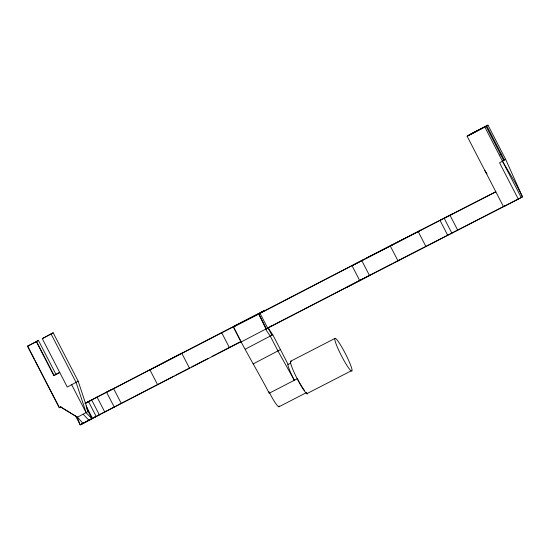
<?xml version="1.0" encoding="UTF-8"?>
<svg xmlns="http://www.w3.org/2000/svg" width="550" height="550" viewBox="0 0 550 550"><rect width="100%" height="100%" fill="white"/><g stroke="black" fill="none" stroke-linecap="round" stroke-linejoin="round"><path stroke-width="0.82" d="M301.063 385.309A16.741 2.042 62.8 0 1 297.392 378.682L269.225 393.216C257.634 370.934 244.489 349.559 233.509 327.044L235.799 325.291L264.275 310.606L259.806 313.376M505.629 159.321L522.5 196.845L518.313 199.141L499.558 162.8L505.629 159.321L487.974 125.104L469.026 134.991L487.974 125.104M267.747 327.951L269.266 327.168L265.657 329.374L270.366 336.27L278.039 351.134L294.326 380.263A18.411 2.241 62.8 0 1 287.966 365.496L288.118 364.478L272.779 334.751L268.07 327.862L240.756 342.189L241.189 341.914M38.418 340.388L36.362 341.681L53.866 375.595L55.921 374.303L38.418 340.388L27.5 346.239L59.249 407.749L60.672 406.849M96.236 416.529L88.557 401.651L86.116 402.875L91.699 399.994L99.378 414.872L83.029 423.431L77.488 417.168L60.727 406.986L77.316 417.278L88.186 411.448L78.183 381.205L53.192 332.784L42.274 338.635L67.265 387.056L78.183 381.205M77.316 417.278L80.183 424.896L83.029 423.431M83.174 414.26L89.038 420.344M71.692 384.78L86.13 412.741L91.994 418.825L86.639 408.451M42.274 338.635L53.192 332.784M518.313 199.141L503.539 206.738L467.122 136.194L486.062 126.308L503.752 160.545M467.122 136.194L486.062 126.308M114.51 388.107L105.999 392.521M85.793 421.843L157.603 384.725L149.93 369.854L181.919 353.114M500.651 154.571L501.346 154.131L499.868 154.894M258.603 314.132L376.812 252.725L495.598 191.819M392.611 244.619L390.328 246.056L398.007 260.934L400.29 259.497L393.518 262.969M420.826 230.147L418.261 231.688L425.941 246.558M269.94 326.748L271.281 325.903M440.976 219.897L440.069 220.468L447.741 235.338M272.779 334.751L245.458 349.078M259.999 313.273L267.678 328.151L392.013 263.739M280.445 349.614L253.131 363.942M269.225 393.216L269.61 392.982L268.964 391.683M452.045 214.129L353.533 264.99L352.144 265.863L359.824 280.741L361.212 279.868L270.029 326.776M522.5 196.845L361.969 279.476M84.061 422.771L80.183 424.896L75.226 415.284M85.154 422.18L84.762 422.393L87.299 421.101L85.869 421.822M84.899 403.583L91.699 399.994M86.446 402.579L85.821 402.902L112.021 389.338L111.416 389.613M363.481 259.683L261.594 312.297M346.101 287.636L371.161 274.553M89.258 401.218L97.109 397.176L104.789 412.053M235.799 325.291L96.009 397.705L97.109 397.176M150.659 369.394L113.644 388.658L121.323 403.528M174.226 375.946L98.594 415.119M235.627 325.483L263.436 311.135M235.764 325.579L149.93 369.854M175.746 375.155L189.688 367.984M191.675 366.919L208.251 358.359M212.018 356.414L216.535 354.076M241.051 341.694L157.603 384.725M27.5 346.239L36.362 341.681M55.921 374.303L59.62 372.398M53.866 375.595L59.778 372.549M59.249 407.749L60.899 406.876M450.869 214.816L444.207 218.336L451.887 233.207M233.509 327.044L258.796 314.029L266.475 328.907M217.257 353.705L240.549 341.701M454.795 231.536L505.567 205.514M81.654 424.071L92.572 418.461L86.047 405.817M290.668 361.219L334.991 338.415M287.808 364.678L290.696 363.103M279.001 406.752L306.797 392.459M306.783 393.697L351.106 370.893A18.411 2.241 62.8 0 0 343.097 349.381A18.411 2.241 62.8 0 0 336.119 344.053A18.411 2.241 62.8 0 0 351.106 370.893M495.859 191.867L450.038 215.339L457.717 230.209M366.706 258.005L419.471 230.924M401.053 259.105L454.046 231.921M81.964 423.906L84.508 422.606M88.997 420.145L91.149 419.059L89.451 419.904M93.5 417.78L95.191 416.934L94.119 417.45M119.096 404.484L119.701 404.209L119.247 404.401M138.277 375.691L138.456 375.602M76.374 417.519L77.488 417.168M181.452 353.464L181.871 353.416L189.551 368.294L189.131 368.335M484.784 170.404L487.039 173.889M502.535 161.308L514.821 181.974L522.397 196.625M269.61 392.982L271.638 396.784A16.741 2.042 62.8 0 0 279.194 405.962M486.757 125.868L504.419 160.084M484.853 127.071L521.283 197.608M361.845 260.714L369.524 275.584M268.07 327.862L271.913 335.294M233.372 326.817L240.804 341.172M221.76 332.812L229.439 347.689M106.59 392.26L114.269 407.138M51.143 334.077L76.134 382.498L86.13 412.741M36.541 341.571L54.044 375.485M27.679 346.129L34.341 359.04M35.124 360.559L59.029 406.876M258.796 314.029L266.042 329.175M307.56 393.944A18.411 2.241 62.8 0 1 299.461 382.972A18.411 2.241 62.8 0 1 290.847 364.011L290.469 362.086A18.411 2.241 62.8 0 1 291.452 361.467M304.542 390.555A16.741 2.042 62.8 0 1 301.455 385.962"/></g></svg>
